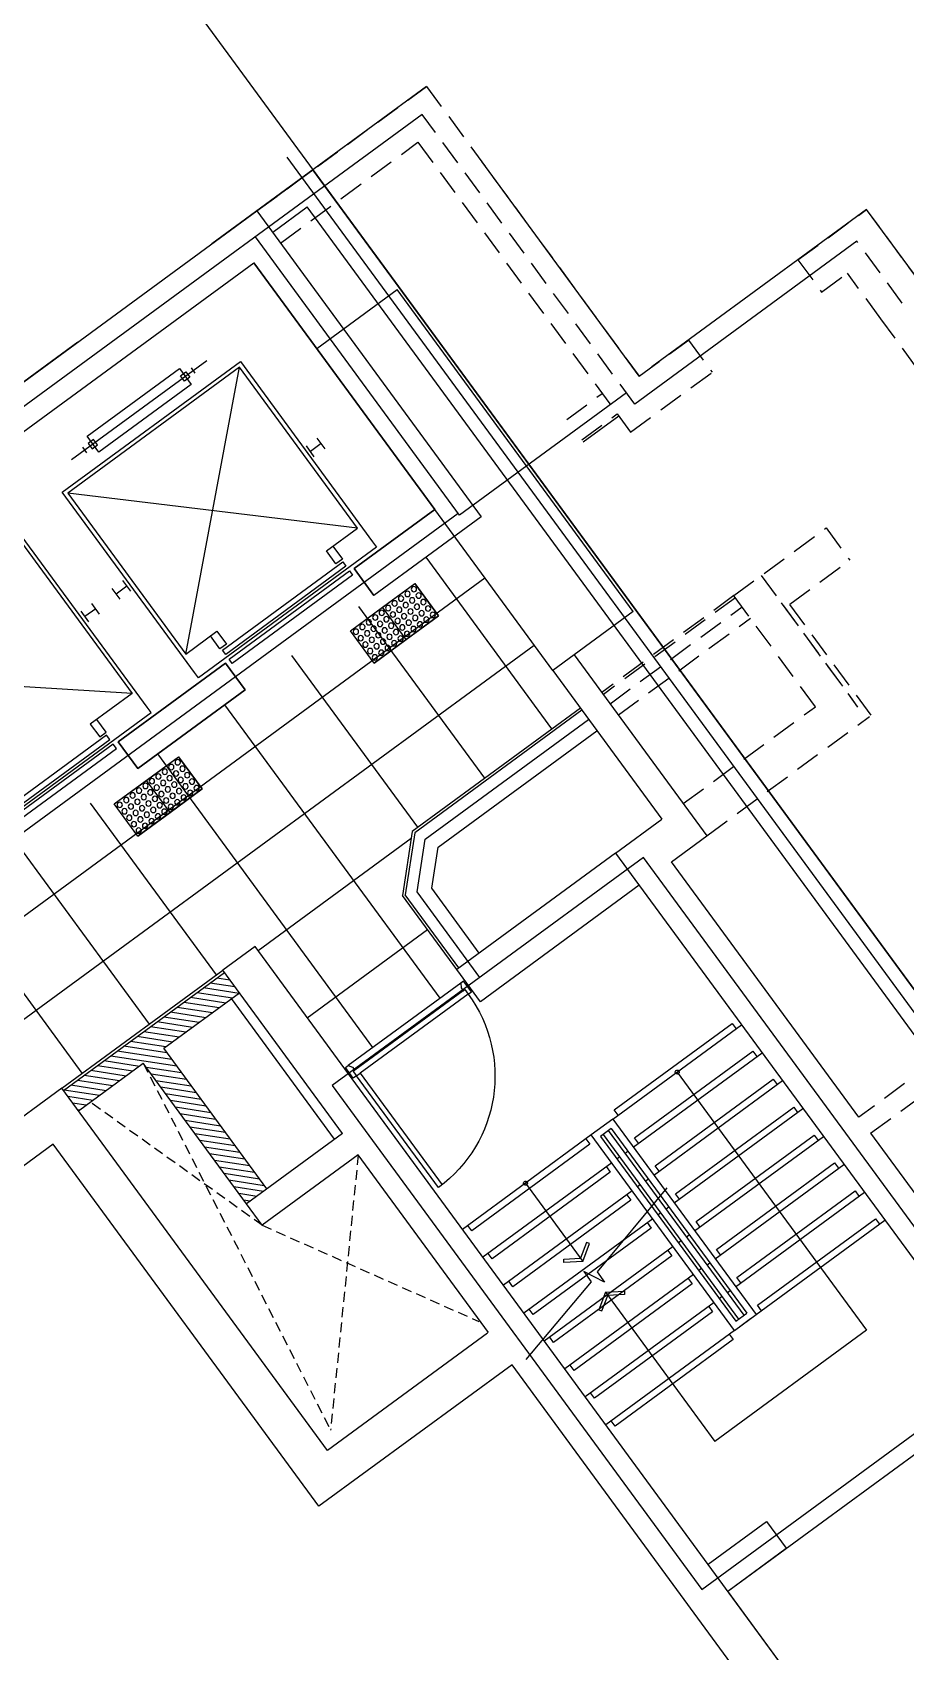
# Model space of a CAD drawing. Header units: millimetres. Extents: x 75184266 to 76346726, y -35077925 to -33679385.
# Drawn here: x 75339645 to 75346205, y -34620614 to -34608448 of the extents above; entities that cross this region are included whole.
import ezdxf

# ---------------------------------------------------------------- set-up
doc = ezdxf.new("R2010")
doc.units = ezdxf.units.MM
doc.header["$LTSCALE"] = 50
doc.header["$MEASUREMENT"] = 0
for name, pattern in [('HID', [2.3, 1.5, -0.8]), ('HIDDEN2', [0.1875, 0.125, -0.0625]), ('XR-지하3층$0$H', [1.3, 0.8, -0.5]), ('XR-지하3층$0$HIDDEN2', [0.1875, 0.125, -0.0625])]:
    doc.linetypes.add(name, pattern=pattern)
for name, color, linetype in [('PLAN-ALL-DOOR', 4, 'CONTINUOUS'), ('XR-지하3층$0$1HIDDEN2', 1, 'XR-지하3층$0$HIDDEN2'), ('XR-지하3층$0$5', 5, 'CONTINUOUS'), ('XR-지하3층$0$AA-XXXX-SYMB', 7, 'CONTINUOUS'), ('XR-지하3층$0$hat', 8, 'CONTINUOUS'), ('XR-지하3층$0$장애인', 11, 'CONTINUOUS')]:
    doc.layers.add(name, color=color, linetype=linetype)
doc.layers.add('건축', color=8, linetype='CONTINUOUS', plot=False)

# ---------------------------------------------------------------- blocks, each defined once
blk = doc.blocks.new('XR-지하3층$0$장애인 주차')
at = {"layer": 'XR-지하3층$0$5', "ltscale": 4}
h = blk.add_hatch(color=7, dxfattribs=at)
h.dxf.hatch_style = 1
h.paths.add_polyline_path([(3842, -695), (4402, -695), (4402, -1115), (3842, -1115)])
h.paths.add_polyline_path([(3892, -1065), (4352, -1065), (4352, -745), (3892, -745)], flags=16)
h.paths.add_polyline_path([(3982, -990), (3988, -973), (4011, -981), (4046, -898), (4136, -898), (4137, -881), (4072, -881), (4072, -863), (4138, -863), (4142, -810, -3.72247), (4161, -797), (4152, -916), (4058, -916), (4021, -1003)], flags=0)
h = blk.add_hatch(color=256, dxfattribs=at)
h.dxf.hatch_style = 1
h.paths.add_polyline_path([(4352, -1065), (4352, -745), (3892, -745), (3892, -1065)])
at = {"layer": 'XR-지하3층$0$hat'}
h = blk.add_hatch(color=7, dxfattribs=at)
edge = h.paths.add_edge_path()
edge.add_line((4161, -797), (4152, -916))
edge.add_line((4152, -916), (4058, -916))
edge.add_line((4058, -916), (4021, -1003))
edge.add_line((4021, -1003), (3982, -990))
edge.add_line((3982, -990), (3988, -973))
edge.add_line((3988, -973), (4011, -981))
edge.add_line((4011, -981), (4046, -898))
edge.add_line((4046, -898), (4136, -898))
edge.add_line((4136, -898), (4137, -881))
edge.add_line((4137, -881), (4072, -881))
edge.add_line((4072, -881), (4072, -863))
edge.add_line((4072, -863), (4138, -863))
edge.add_line((4138, -863), (4142, -810))
edge.add_arc((4140, -787), 22.8, -24.8827, 274.9698, ccw=False)
edge = h.paths.add_edge_path()
edge.add_line((4048, -981), (4058, -958))
edge.add_arc((4127, -942), 71.5, 192.8781, 416.1688)
edge.add_line((4167, -882), (4169, -863))
edge.add_arc((4127, -942), 89.2, 206.535, 422.4866, ccw=False)
at = {"layer": 'XR-지하3층$0$장애인', "lineweight": 5, "true_color": 0xffffff}
blk.add_hatch(color=7, dxfattribs=at).paths.add_polyline_path([(2472, 3995), (2472, -1005), (3842, -1005), (3842, -805), (2672, -805), (2672, 3795), (5572, 3795), (5572, -805), (4402, -805), (4402, -1005), (5772, -1005), (5772, 3995)])
h = blk.add_hatch(color=7, dxfattribs=at)
h.paths.add_polyline_path([(5572, 2795), (5572, 3078), (4855, 3795), (4572, 3795)])
h.paths.add_polyline_path([(4572, 3045), (4572, 2762), (5572, 1762), (5572, 2045)])
h.paths.add_polyline_path([(4572, 2012), (4572, 1729), (5572, 729), (5572, 1012)])
h.paths.add_polyline_path([(5572, -304), (5572, -21), (4572, 979), (4572, 696)])
h.paths.add_polyline_path([(4572, -54), (4572, -336), (5041, -805), (5323, -805)])
h = blk.add_hatch(color=7, dxfattribs=at)
h.paths.add_polyline_path([(3763, 2216, -1), (3463, 2216, -1)])
h.paths.add_polyline_path([(3992, 1503, -0.343093), (3870, 1283), (3381, 1194), (3090, 708, -0.931653), (2987, 770), (3330, 1379), (3639, 1415, 0.446048), (3689, 1485), (3600, 1888, -0.596144), (3699, 2009), (4214, 1851), (4443, 1569, -0.883364), (4355, 1493), (4151, 1741), (3925, 1810)])
h.paths.add_polyline_path([(4053, 1393), (4055, 1528, -1.526545), (3257, 820), (3348, 969, 1.638056)])
at = {"layer": 'XR-지하3층$0$1HIDDEN2', "color": 11}
for points in [[(4161, -797), (4152, -916), (4058, -916), (4021, -1003), (3982, -990), (3988, -973), (4011, -981), (4046, -898), (4136, -898), (4137, -881), (4072, -881), (4072, -863), (4138, -863), (4142, -810)], [(4167, -882), (4169, -863)]]:
    blk.add_lwpolyline(points, dxfattribs=at)
for centre, radius, start, end in [((4140, -787), 22.8, 335.1173, 274.9698), ((4127, -942), 89.2, 206.535, 62.4866), ((4127, -942), 71.5, 192.8781, 56.1688)]:
    blk.add_arc(centre, radius, start, end, dxfattribs=at)
at = {"layer": 'XR-지하3층$0$5', "lineweight": 5}
for p, q in [((4572, 3795), (4572, -805)), ((5572, 2795), (4572, 3795)), ((5572, 3078), (4855, 3795)), ((5572, 2045), (4572, 3045)), ((5572, 1762), (4572, 2762)), ((5572, 1012), (4572, 2012)), ((5572, 729), (4572, 1729)), ((5572, -21), (4572, 979)), ((5572, -304), (4572, 696)), ((5323, -805), (4572, -54)), ((5041, -805), (4572, -336))]:
    blk.add_line(p, q, dxfattribs=at)
at = {"layer": 'XR-지하3층$0$5', "ltscale": 4}
for p, q in [((4165, -1005), (4165, -805)), ((4165, -805), (4165, -905))]:
    blk.add_line(p, q, dxfattribs=at)
at = {"layer": 'XR-지하3층$0$5', "lineweight": 5}
for points in [[(3842, -1005), (2472, -1005), (2472, 3995), (5772, 3995), (5772, -1005), (4402, -1005)], [(3842, -805), (2672, -805), (2672, 3795), (5572, 3795), (5572, -805), (4402, -805)]]:
    blk.add_lwpolyline(points, dxfattribs=at)
at = {"layer": 'XR-지하3층$0$5', "ltscale": 4}
for points in [[(3842, -695), (3842, -1115), (4402, -1115), (4402, -695)], [(3892, -745), (3892, -1065), (4352, -1065), (4352, -745)]]:
    blk.add_lwpolyline(points, close=True, dxfattribs=at)
at = {"layer": 'XR-지하3층$0$장애인', "color": 8, "lineweight": 5}
for p, q in [((3699, 2009, 0), (4214, 1851, 0)), ((3689, 1485), (3600, 1888, 0)), ((4214, 1851, 0), (4443, 1569, 0)), ((3925, 1810, 0), (4151, 1741, 0)), ((4151, 1741, 0), (4355, 1493, 0)), ((4055, 1528), (4053, 1393)), ((3348, 969), (3257, 820))]:
    blk.add_line(p, q, dxfattribs=at)
at = {"layer": 'XR-지하3층$0$장애인', "color": 7, "lineweight": 5}
for points in [[(3523, 2720), (2773, 2720), (2773, 2870), (3523, 2870)], [(4473, 2720), (3723, 2720), (3723, 2870), (4473, 2870)]]:
    blk.add_lwpolyline(points, close=True, dxfattribs=at)
at = {"layer": 'XR-지하3층$0$장애인', "color": 8, "lineweight": 5, "extrusion": (0.976964, 0.213404, 0), "elevation": 4221}
blk.add_lwpolyline([(617, 0), (931, 0)], dxfattribs=at)
at = {"layer": 'XR-지하3층$0$장애인', "color": 8, "lineweight": 5}
for points in [[(3992, 1503, -0.343093), (3870, 1283), (3381, 1194), (3094, 715)], [(3094, 715, -1.000002), (2987, 770), (3330, 1379), (3640, 1415)]]:
    blk.add_lwpolyline(points, format="xyb", dxfattribs=at)
blk.add_circle((3613, 2216), 150, dxfattribs=at)
for centre, radius, start, end in [((3682, 1922, 0), 88.4, 79.1143, 202.3185), ((3810, 1000), 582, 198.006, 65.0949), ((3632, 1473), 57.7, 276.2786, 12.4353), ((4394, 1537, 0), 58.8, 227.9655, 33.7904), ((3809, 1000), 462, 183.8525, 58.2396)]:
    blk.add_arc(centre, radius, start, end, dxfattribs=at)
blk = doc.blocks.new('XR-지하3층$0$점형블럭')
at = {"layer": 'XR-지하3층$0$AA-XXXX-SYMB', "color": 9, "ltscale": 5}
for p, q in [((300, 300), (0, 300)), ((0, 300), (0, 0)), ((300, 300), (300, 0)), ((300, 0), (0, 0))]:
    blk.add_line(p, q, dxfattribs=at)
at = {"layer": 'XR-지하3층$0$AA-XXXX-SYMB', "color": 9, "ltscale": 2}
for centre in [(30, 270), (90, 270), (150, 270), (210, 270), (270, 270), (30, 210), (30, 150), (90, 210), (90, 150), (150, 210), (150, 150), (210, 210), (210, 150), (270, 210), (270, 150), (30, 90), (30, 30), (90, 90), (90, 30), (150, 90), (150, 30), (210, 90), (210, 30), (270, 90), (270, 30)]:
    blk.add_circle(centre, 20, dxfattribs=at)
blk = doc.blocks.new('A$C5C415861-flat-1')
at = {"layer": 'PLAN-ALL-DOOR', "ltscale": 10}
for p, q in [((-546, 1036), (-546, -4)), ((-511, -4), (-511, 1036)), ((-576, -4), (-576, -104)), ((-546, -4), (-576, -4)), ((-576, -104), (-551, -104)), ((-551, -104), (-531, -74)), ((-546, -46), (-546, -4)), ((-531, -46), (-546, -46)), ((-531, -74), (-531, -46)), ((479, -74), (479, -46)), ((479, -46), (494, -46)), ((499, -104), (479, -74)), ((494, -46), (494, -4)), ((494, -4), (524, -4)), ((524, -104), (499, -104)), ((524, -4), (524, -104))]:
    blk.add_line(p, q, dxfattribs=at)
at = {"layer": 'PLAN-ALL-DOOR', "color": 8}
for p, q in [((499, -104), (-551, -104)), ((479, -46), (-531, -46)), ((494, -4), (-511, -4))]:
    blk.add_line(p, q, dxfattribs=at)
at = {"layer": 'PLAN-ALL-DOOR'}
blk.add_line((-546, -4), (-511, -4), dxfattribs=at)
at = {"layer": 'PLAN-ALL-DOOR', "color": 8, "ltscale": 10}
blk.add_arc((-546, -4), 1040, 0, 90, dxfattribs=at)

msp = doc.modelspace()

# ---------------------------------------------------------------- hatches: boundary and pattern name
at = {"layer": '건축', "ltscale": 100}
h = msp.add_hatch(dxfattribs=at)
h.set_pattern_fill('NET', color=256, scale=5000, angle=36.25067)
h.set_pattern_definition([(36.2506746, (-7667789.64, -52797022.9), (-369.574465, 504.023526), []), (126.2506746, (-7667789.64, -52797022.9), (-504.023526, -369.574465), [])])
h.paths.add_polyline_path([(75338533.2, -34615188.6), (75336936.7, -34613011.1), (75337267.3, -34612768.7), (75335858.1, -34610826), (75334709.4, -34611655.9), (75334818.7, -34611805), (75333846.6, -34612517.7), (75337793.7, -34617900.6), (75341317.9, -34615316.9), (75341989, -34616232.2), (75342892.3, -34615570), (75342424.8, -34614932.4), (75342498.9, -34614451.1), (75343761.6, -34613525.3), (75342815.5, -34612235), (75338863.8, -34615132.2), (75338952.5, -34615253.1), (75338710.5, -34615430.5)])
at = {"layer": '건축', "ltscale": 0.5}
h = msp.add_hatch(dxfattribs=at)
h.set_pattern_fill('ANSI31', color=256, scale=350, angle=-53.75323, style=0)
h.set_pattern_definition([(351.246774545, (57405222.135, 45480485.164), (6.657832369, 43.24044135), [])])
h.paths.add_polyline_path([(75340478.4, -34616192.8), (75341252.9, -34617249.3), (75341406.1, -34617136.9), (75340631.6, -34616080.5), (75341200.2, -34615663.6), (75341087.8, -34615510.4), (75339878.1, -34616397.3), (75339990.4, -34616550.5)])

# ---------------------------------------------------------------- linework, layer by layer
at = {"layer": '건축'}
for p, q in [((75333997.7, -34598902.5), (75360575.1, -34635153.6)), ((75336936.7, -34613011.1), (75341332.1, -34609788.7)), ((75345839.8, -34610017.7), (75344170.4, -34611241.7)), ((75342667.7, -34612033.4), (75341307.8, -34610178.5)), ((75340954.8, -34610914.7), (75339938.6, -34611659.7)), ((75340797.8, -34613119.1), (75341201.3, -34610963.3)), ((75340868.8, -34611008.7), (75340839.2, -34610968.4)), ((75341843.6, -34611577.4), (75341784.5, -34611496.7)), ((75340054.2, -34611605.9), (75340024.7, -34611565.6)), ((75341763, -34611636.5), (75341703.9, -34611555.8)), ((75341814.1, -34611537), (75341733.4, -34611596.2)), ((75342088.2, -34612173.1), (75339910.9, -34611909.4)), ((75342062.9, -34612476.8), (75342667.7, -34612033.4)), ((75340383.9, -34612647.6), (75340324.8, -34612566.9)), ((75342210.7, -34612678.4), (75342062.9, -34612476.8)), ((75340303.3, -34612706.7), (75340244.1, -34612626)), ((75340273.7, -34612666.4), (75340354.3, -34612607.2)), ((75340069.4, -34612878.1), (75340010.3, -34612797.5)), ((75340120.5, -34612778.7), (75340039.8, -34612837.8)), ((75340150, -34612819), (75340090.9, -34612738.4)), ((75341242.9, -34613387.9), (75341095.1, -34613186.3)), ((75340394.6, -34613414.7), (75338056, -34613269.3)), ((75343761.6, -34613525.3), (75342498.9, -34614451.1)), ((75342596.1, -34614510), (75343823.7, -34613610)), ((75340436.4, -34613979.2), (75340288.6, -34613777.6)), ((75342498.9, -34614451.1), (75342424.8, -34614932.4)), ((75344026.7, -34614614.3), (75347852.2, -34619832.2)), ((75344204.1, -34614856.2), (75343010.5, -34615731.3)), ((75342833.1, -34615489.4), (75342424.8, -34614932.4)), ((75341317.9, -34615316.9), (75341076, -34615494.2)), ((75345702.2, -34621296.9), (75341317.9, -34615316.9)), ((75341974.7, -34616720.1), (75341076, -34615494.2)), ((75341914.2, -34616764.4), (75341139.7, -34615708)), ((75339866.3, -34616381.1), (75337374.3, -34618208.2)), ((75341861.8, -34619103), (75339866.3, -34616381.1)), ((75341974.7, -34616720.1), (75341252.9, -34617249.3)), ((75344005, -34616614.2), (75343843.7, -34616732.4)), ((75344919.8, -34618200.2), (75343843.7, -34616732.4)), ((75344005, -34616614.2), (75345081.1, -34618082)), ((75345942, -34616719.2), (75348094.2, -34619654.8)), ((75339801.7, -34616800.5), (75337551.6, -34618450.1)), ((75341797.2, -34619522.3), (75339801.7, -34616800.5)), ((75342093, -34616881.4), (75341371.2, -34617410.6)), ((75343071.5, -34618216.1), (75342093, -34616881.4)), ((75341371.2, -34617410.6), (75341252.9, -34617249.3)), ((75343063.4, -34618222), (75341861.8, -34619103)), ((75343248.9, -34618458.1), (75341797.2, -34619522.3)), ((75345371.5, -34621353.3), (75343248.9, -34618458.1)), ((75345160.2, -34619635.9, 0), (75345308, -34619837.5, 0))]:
    msp.add_line(p, q, dxfattribs=at)
at = {"layer": '건축', "linetype": 'HIDDEN2', "ltscale": 30}
for p, q in [((75341332.1, -34609788.7), (75342606.3, -34608854.5)), ((75342606.3, -34608854.5), (75344202.7, -34611032)), ((75344170.4, -34611241.7), (75342574, -34609064.2)), ((75342541.7, -34609273.8), (75344138.1, -34611451.3)), ((75346179.8, -34610481.5), (75345839.8, -34610017.7)), ((75346624.6, -34611426.4), (75346018.5, -34610599.7)), ((75344573.7, -34610760), (75344751.1, -34611002)), ((75344914.8, -34612679.8), (75345608.4, -34612171.3)), ((75345334.1, -34612744.4), (75345785.8, -34612413.3)), ((75345120.5, -34612529.1), (75345844.8, -34613517)), ((75344914.8, -34612679.8), (75343922.9, -34613407.1)), ((75344926.6, -34612696), (75343934.7, -34613423.2)), ((75343985, -34613491.8), (75344976.9, -34612764.5)), ((75345271.2, -34612734.7), (75345844.8, -34613517)), ((75344047, -34613576.4), (75345039, -34612849.2)), ((75345942, -34616719.2), (75347873.5, -34615303.2))]:
    msp.add_line(p, q, dxfattribs=at)
at = {"layer": '건축', "ltscale": 20}
msp.add_line((75350063.4, -34620989, 0), (75341559.9, -34609386.6, 0), dxfattribs=at)
at = {"layer": '건축', "ltscale": 0.5}
for p, q in [((75341332.1, -34609788.7), (75341752.8, -34609480.2)), ((75348768.1, -34619049.1), (75341752.8, -34609480.2)), ((75341450.3, -34609950), (75341709.7, -34609759.8)), ((75348488.6, -34619006.1), (75341709.7, -34609759.8)), ((75341780.8, -34610823.7), (75342385.7, -34610380.2)), ((75344159.5, -34612799.6), (75342385.7, -34610380.2)), ((75343554.6, -34613243.1), (75342667.7, -34612033.4)), ((75344159.5, -34612799.6), (75343554.6, -34613243.1)), ((75343773.4, -34613541.5), (75342517.4, -34614462.3)), ((75342693.2, -34614569), (75343885.7, -34613694.7)), ((75342517.4, -34614462.3), (75342445.8, -34614927.2)), ((75342645.6, -34614878.4), (75342693.2, -34614569)), ((75343002.5, -34615365.2), (75342645.6, -34614878.4)), ((75344204.1, -34614856.2), (75343010.5, -34615731.3)), ((75342849.3, -34615477.5), (75342445.8, -34614927.2)), ((75344720.7, -34619958.2), (75345160.2, -34619635.9, 0)), ((75344868.5, -34620159.8), (75345308, -34619837.5))]:
    msp.add_line(p, q, dxfattribs=at)
at = {"layer": '건축', "ltscale": 3}
for p, q in [((75339878.1, -34616397.3), (75341087.8, -34615510.4)), ((75340631.6, -34616080.5), (75341200.2, -34615663.6)), ((75341406.1, -34617136.9), (75340631.6, -34616080.5)), ((75339990.4, -34616550.5), (75340478.4, -34616192.8)), ((75341252.9, -34617249.3), (75340478.4, -34616192.8))]:
    msp.add_line(p, q, dxfattribs=at)
at = {"layer": '건축', "linetype": 'HID'}
for p, q in [((75340478.4, -34616192.8), (75341885.5, -34618949.3)), ((75341371.2, -34617410.6), (75340079.1, -34616485.5)), ((75342093, -34616881.4), (75341885.5, -34618949.3)), ((75341371.2, -34617410.6), (75342998.4, -34618133.3))]:
    msp.add_line(p, q, dxfattribs=at)
at = {"layer": '건축', "linetype": 'XR-지하3층$0$H', "ltscale": 50}
for points in [[(75346341.1, -34610363.2), (75345912.4, -34609778.5), (75344202.7, -34611032), (75342606.3, -34608854.5), (75336936.7, -34613011.1), (75338533.2, -34615188.6), (75336137.9, -34616944.6), (75333225.9, -34612972.7), (75334818.7, -34611805), (75333523.9, -34610038.8), (75334007.8, -34609684), (75329993.1, -34604208.1), (75328864, -34605035.8), (75327714, -34603467.2), (75333484.3, -34599236.7), (75328541.4, -34592494.6), (75323920.3, -34595882.5), (75322851.7, -34596665.9), (75321630.7, -34595000.6), (75322699.3, -34594217.1), (75318052, -34587878.2), (75317084.2, -34588587.7), (75314772.3, -34585434.4), (75308385, -34590117.2)], [(75336676.1, -34629712.2), (75342156.1, -34625694.6), (75343623.9, -34624618.5), (75342766.6, -34623449.1), (75345702.2, -34621296.9), (75344868.5, -34620159.8), (75346965.3, -34618622.5)]]:
    msp.add_lwpolyline(points, dxfattribs=at)
at = {"layer": '건축'}
for points in [[(75342574, -34609064.2), (75337146.4, -34613043.4)], [(75341332.1, -34609788.7), (75343017.2, -34612087.2)], [(75342854.3, -34612076.4), (75341319.9, -34609983.6)], [(75339320.8, -34614487.1), (75338716, -34614930.5), (75337356.1, -34613075.7), (75341307.8, -34610178.5), (75342667.7, -34612033.4), (75342062.9, -34612476.8)], [(75341902.7, -34612309.1), (75341973.6, -34612405.8), (75341925.2, -34612441.3), (75341854.3, -34612344.5), (75342088.2, -34612173.1), (75341201.3, -34610963.3), (75339910.9, -34611909.4), (75340797.8, -34613119.1), (75341031.7, -34612947.6), (75341102.6, -34613044.4), (75341054.2, -34613079.9), (75340983.3, -34612983.1)], [(75344108.3, -34611157), (75342854.3, -34612076.4)], [(75343783.3, -34611525.5), (75344049.4, -34611330.3)], [(75338668.9, -34615120), (75342842.4, -34612060.3)], [(75343017.2, -34612087.2), (75342210.7, -34612678.4)], [(75339209, -34614283.9), (75339280, -34614380.7), (75339328.4, -34614345.2), (75339257.4, -34614248.4), (75338942.9, -34614479), (75338056, -34613269.3), (75339507.7, -34612205), (75340394.6, -34613414.7), (75340080, -34613645.3), (75340151, -34613742.1), (75340199.4, -34613706.6), (75340128.4, -34613609.8)], [(75342062.9, -34612476.8), (75342210.7, -34612678.4)], [(75341095.1, -34613186.3), (75340288.6, -34613777.6)], [(75340288.6, -34613777.6), (75341095.1, -34613186.3)], [(75341095.1, -34613186.3), (75341242.9, -34613387.9)], [(75341242.9, -34613387.9), (75340436.4, -34613979.2)], [(75340436.4, -34613979.2), (75341242.9, -34613387.9)], [(75340288.6, -34613777.6), (75340436.4, -34613979.2)], [(75344026.7, -34614614.3), (75344373.5, -34614360)], [(75343006.5, -34615548.2), (75342535.2, -34614905.4), (75342596.1, -34614510)], [(75344446.1, -34614678.9), (75344712.2, -34614483.7)], [(75345853.3, -34616598.3), (75344446.1, -34614678.9)], [(75343010.5, -34615731.3), (75342833.1, -34615489.4)], [(75344005, -34616614.2), (75344972.8, -34615904.7)], [(75344045.3, -34616584.6), (75344015.7, -34616544.3), (75344902.9, -34615893.9), (75344932.4, -34615934.2)], [(75344158.7, -34616823.9), (75345126.5, -34616114.3)], [(75344199, -34616794.3), (75344169.5, -34616754), (75345056.6, -34616103.6), (75345086.2, -34616143.9)], [(75344312.4, -34617033.5), (75345280.2, -34616324)], [(75344352.8, -34617004), (75344323.2, -34616963.7), (75345210.3, -34616313.3), (75345239.9, -34616353.6)], [(75344488.9, -34616259.4), (75345910.9, -34618199)], [(75344466.2, -34617243.2), (75345433.9, -34616533.7)], [(75344506.5, -34617213.7), (75344476.9, -34617173.3), (75345364.1, -34616522.9), (75345393.6, -34616563.3)], [(75343843.7, -34616732.4), (75342875.9, -34617441.9)], [(75343994.2, -34616684.1), (75343913.6, -34616743.2)], [(75343933.7, -34616728.4), (75344950.7, -34618115.5)], [(75344991, -34618086), (75343974.1, -34616698.8)], [(75343994.2, -34616684.1), (75345011.2, -34618071.2)], [(75344660.2, -34617423.3), (75344630.7, -34617383), (75345517.8, -34616732.6), (75345547.3, -34616773)], [(75343803.4, -34616762), (75343832.9, -34616802.3), (75342945.8, -34617452.7), (75342916.2, -34617412.4)], [(75343913.6, -34616743.2), (75344930.5, -34618130.3)], [(75344098.2, -34616868.2), (75344118.4, -34616853.4)], [(75344619.9, -34617452.9), (75345587.7, -34616743.4)], [(75343997.4, -34616942.1), (75343029.6, -34617651.6)], [(75343957.1, -34616971.7), (75343986.7, -34617012), (75343099.5, -34617662.4), (75343070, -34617622.1)], [(75344057.9, -34616897.8), (75344037.7, -34616912.5)], [(75344773.6, -34617662.6), (75345741.4, -34616953.1)], [(75344813.9, -34617633), (75344784.4, -34617592.7), (75345671.5, -34616942.3), (75345701.1, -34616982.6)], [(75343349.7, -34617094.6), (75343781.3, -34617683.3)], [(75344252, -34617077.9), (75344272.1, -34617063.1)], [(75344151.1, -34617151.8), (75343183.4, -34617861.3)], [(75344110.8, -34617181.4), (75344140.4, -34617221.7), (75343253.3, -34617872.1), (75343223.7, -34617831.7)], [(75344411.2, -34617128.7), (75343887.4, -34617760.9), (75343944, -34617838.2), (75343787.2, -34617758.2), (75343843.8, -34617835.5), (75343351.4, -34618420.3)], [(75344211.6, -34617107.4), (75344191.5, -34617122.2)], [(75344927.4, -34617872.3), (75345895.1, -34617162.8)], [(75344967.7, -34617842.7), (75344938.1, -34617802.4), (75345825.2, -34617152), (75345854.8, -34617192.3)], [(75344365.4, -34617317.1), (75344345.2, -34617331.9)], [(75344405.7, -34617287.6), (75344425.8, -34617272.8)], [(75344304.9, -34617361.5), (75343337.1, -34618071)], [(75344264.5, -34617391), (75344294.1, -34617431.4), (75343407, -34618081.8), (75343377.4, -34618041.4)], [(75345081.1, -34618082), (75346048.9, -34617372.4)], [(75345121.4, -34618052.4), (75345091.8, -34618012.1), (75345979, -34617361.7), (75346008.5, -34617402)], [(75344458.6, -34617571.2), (75343490.8, -34618280.7)], [(75343781.3, -34617683.3), (75343831.1, -34617548.5), (75343806.5, -34617541.4), (75343762.1, -34617657)], [(75344519.1, -34617526.8), (75344498.9, -34617541.6)], [(75344559.4, -34617497.3), (75344579.6, -34617482.5)], [(75344418.3, -34617600.7), (75344447.8, -34617641), (75343560.7, -34618291.4), (75343531.2, -34618251.1)], [(75343781.3, -34617683.3), (75343637.8, -34617690.2), (75343638.4, -34617664.6), (75343762.1, -34617657)], [(75344713.1, -34617706.9), (75344733.3, -34617692.2)], [(75344612.3, -34617780.8), (75343644.6, -34618490.4)], [(75344572, -34617810.4), (75344601.6, -34617850.7), (75343714.4, -34618501.1), (75343684.9, -34618460.8)], [(75344672.8, -34617736.5), (75344652.7, -34617751.3)], [(75343949.3, -34617912.4), (75343899.6, -34618047.2), (75343924.1, -34618054.3), (75343968.6, -34617938.7)], [(75343949.3, -34617912.4), (75344092.8, -34617905.5), (75344092.2, -34617931.1), (75343968.6, -34617938.7)], [(75343949.3, -34617912.4), (75344771.7, -34619034.2)], [(75344826.5, -34617946.2), (75344806.4, -34617961)], [(75344866.9, -34617916.6), (75344887, -34617901.8)], [(75344766.1, -34617990.5), (75343798.3, -34618700)], [(75344725.7, -34618020.1), (75344755.3, -34618060.4), (75343868.2, -34618710.8), (75343838.6, -34618670.5)], [(75344919.8, -34618200.2), (75345081.1, -34618082)], [(75344930.5, -34618130.3), (75345011.2, -34618071.2)], [(75344960.1, -34618170.6), (75345040.8, -34618111.5)], [(75344919.8, -34618200.2), (75343952, -34618909.7)], [(75344879.5, -34618229.8), (75344909, -34618270.1), (75344021.9, -34618920.5), (75343992.3, -34618880.2)], [(75345910.9, -34618199), (75344771.7, -34619034.2)]]:
    msp.add_lwpolyline(points, dxfattribs=at)
at = {"layer": '건축', "linetype": 'HIDDEN2', "ltscale": 30}
for points in [[(75341509.4, -34610030.6), (75342541.7, -34609273.8)], [(75345396.3, -34610156.9), (75345912.4, -34609778.5)], [(75346341.1, -34610363.2), (75345912.4, -34609778.5)], [(75345396.3, -34610156.9), (75345573.7, -34610398.9)], [(75345396.3, -34610156.9), (75345573.7, -34610398.9)], [(75345573.7, -34610398.9), (75345767.2, -34610257)], [(75346018.5, -34610599.7), (75345767.2, -34610257)], [(75344202.7, -34611032), (75344573.7, -34610760)], [(75344573.7, -34610760), (75344751.1, -34611002)], [(75344138.1, -34611451.3), (75344751.1, -34611002)], [(75343659.1, -34611356.1), (75343925.3, -34611161)], [(75343771.5, -34611509.3), (75344037.6, -34611314.2)], [(75345608.4, -34612171.3), (75345785.8, -34612413.3)], [(75345526.8, -34613514.5), (75344914.8, -34612679.8)], [(75345946.1, -34613579.1), (75345334.1, -34612744.4)], [(75344534.8, -34614241.8), (75345526.8, -34613514.5)], [(75344712.2, -34614483.7), (75345934, -34613588)], [(75347784.8, -34615182.2), (75345853.3, -34616598.3)]]:
    msp.add_lwpolyline(points, dxfattribs=at)
at = {"layer": '건축'}
for points in [[(75341207.7, -34610921.4), (75342201.1, -34612276.3), (75342201.1, -34612276.3), (75342230.6, -34612316.6), (75340891.9, -34613298.1), (75340862.3, -34613257.8), (75340862.3, -34613257.8), (75339869, -34611902.9)], [(75340837.8, -34611093.4), (75340144.3, -34611601.9), (75340055.6, -34611480.9), (75340749.1, -34610972.4)], [(75340828.4, -34611038.3), (75340788.1, -34611067.9), (75340758.5, -34611027.5), (75340798.9, -34610998)], [(75340094.5, -34611576.3), (75340134.9, -34611546.8), (75340105.3, -34611506.5), (75340065, -34611536)], [(75338014.1, -34613262.8), (75339007.4, -34614617.7), (75339007.4, -34614617.7), (75339037, -34614658), (75340537, -34613558.3), (75340507.4, -34613517.9), (75340507.4, -34613517.9), (75339514.1, -34612163.1)], [(75342000.4, -34612459.3), (75341097.2, -34613121.5), (75341073.5, -34613089.3), (75341976.8, -34612427.1)], [(75342050.1, -34612527.1), (75341146.9, -34613189.3), (75341123.2, -34613157), (75342026.5, -34612494.8)], [(75342211.4, -34613186.4), (75342033.9, -34612944.5), (75342517.7, -34612589.6), (75342695.1, -34612831.5)], [(75339322.9, -34614422.3), (75340226.2, -34613760.1), (75340202.5, -34613727.8), (75339299.3, -34614390.1)], [(75339372.6, -34614490.1), (75340275.9, -34613827.8), (75340252.2, -34613795.6), (75339349, -34614457.8)], [(75340437.1, -34614487.2), (75340259.7, -34614245.3), (75340743.4, -34613890.4), (75340920.9, -34614132.3)], [(75344673.6, -34620147.6), (75347012.4, -34618433), (75344236.4, -34614646.6), (75341897.6, -34616361.2)]]:
    msp.add_lwpolyline(points, close=True, dxfattribs=at)
at = {"layer": '건축', "ltscale": 100}
msp.add_lwpolyline([(75342033.9, -34612944.5), (75342517.7, -34612589.6)], dxfattribs=at)
at = {"layer": '건축', "ltscale": 0.5}
for points in [[(75343715.9, -34613124.8), (75344712.2, -34614483.7)], [(75343554.6, -34613243.1), (75344373.5, -34614360)], [(75344026.7, -34614614.3), (75342833.1, -34615489.4)], [(75339866.3, -34616381.1), (75341076, -34615494.2)]]:
    msp.add_lwpolyline(points, dxfattribs=at)
at = {"layer": '건축'}
for points in [[(75344476.8, -34616268.3, -1), (75344501, -34616250.5, -1)], [(75343337.6, -34617103.4, -1), (75343361.8, -34617085.7, -1)]]:
    msp.add_lwpolyline(points, format="xyb", close=True, dxfattribs=at)

# ---------------------------------------------------------------- block references
at = {"layer": '건축', "xscale": -1}
for name, p, rotation in [('XR-지하3층$0$장애인 주차', (75336000.8, -34603334.6), 126.2469345521213), ('A$C5C415861-flat-1', (75342522.8, -34615969.4), 216.2467745458601)]:
    msp.add_blockref(name, p, dxfattribs=dict(at, rotation=rotation))
at = {"layer": '건축', "ltscale": 2, "xscale": -1, "rotation": 126.2651231999259}
for p in [(75342517.7, -34612589.6), (75342275.8, -34612767.1), (75340743.4, -34613890.4), (75340501.5, -34614067.9)]:
    msp.add_blockref('XR-지하3층$0$점형블럭', p, dxfattribs=at)
at = {"layer": '건축', "rotation": 126.246934303979}
msp.add_blockref('XR-지하3층$0$장애인 주차', (75351875.7, -34624987.6), dxfattribs=at)

doc.saveas('drawing.dxf')
